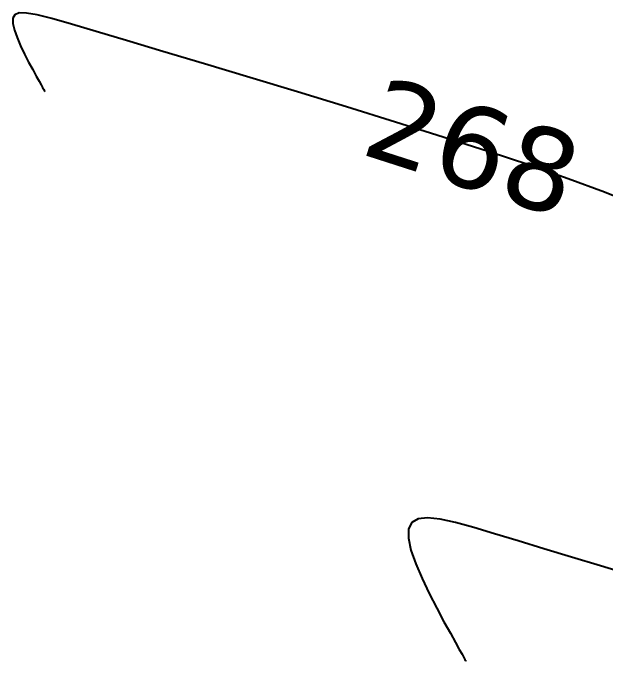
# Model space of a CAD drawing. Extents: x 524954 to 526204, y 9523489 to 9524010.
# Drawn here: x 525115.03 to 525125.76, y 9523657.8 to 9523669.56 of the extents above; entities that cross this region are included whole.
import ezdxf
from ezdxf.enums import TextEntityAlignment as Align

# ---------------------------------------------------------------- set-up
doc = ezdxf.new("R2010")
doc.units = 0
for name, color, linetype in [('CN_01_00', 3, 'Continuous'), ('CN_02_00', 4, 'Continuous'), ('Cotation Courbes de niveau', 7, 'Continuous')]:
    doc.layers.add(name, color=color, linetype=linetype)
doc.styles.add('Verdana 1.0', font='verdana.ttf', dxfattribs={"width": 0.99, "height": 1})

msp = doc.modelspace()

# ---------------------------------------------------------------- linework, layer by layer
at = {"layer": 'CN_01_00', "elevation": 267, "flags": 128}
msp.add_lwpolyline([(525126.221, 9523659.361), (525125.682, 9523659.524), (525125.156, 9523659.684), (525124.653, 9523659.837), (525124.185, 9523659.98), (525123.76, 9523660.11), (525123.381, 9523660.223), (525123.052, 9523660.312), (525122.773, 9523660.371), (525122.546, 9523660.395), (525122.373, 9523660.379), (525122.257, 9523660.315), (525122.198, 9523660.199), (525122.197, 9523660.028), (525122.244, 9523659.811), (525122.33, 9523659.563), (525122.444, 9523659.296), (525122.574, 9523659.023), (525122.711, 9523658.758), (525122.842, 9523658.514), (525122.958, 9523658.303), (525123.051, 9523658.137), (525123.12, 9523658.012), (525123.17, 9523657.923), (525123.203, 9523657.863), (525123.223, 9523657.826), (525123.233, 9523657.808), (525123.237, 9523657.801), (525123.238, 9523657.8)], dxfattribs=at)
at = {"layer": 'CN_02_00', "elevation": 268, "flags": 128}
msp.add_lwpolyline([(525126.382, 9523666.052), (525125.753, 9523666.306), (525125.097, 9523666.55), (525124.399, 9523666.793), (525123.646, 9523667.044), (525122.829, 9523667.306), (525121.964, 9523667.578), (525121.076, 9523667.852), (525120.187, 9523668.124), (525119.32, 9523668.386), (525118.499, 9523668.633), (525117.746, 9523668.858), (525117.085, 9523669.057), (525116.533, 9523669.223), (525116.086, 9523669.356), (525115.733, 9523669.455), (525115.464, 9523669.522), (525115.27, 9523669.556), (525115.138, 9523669.557), (525115.061, 9523669.526), (525115.026, 9523669.462), (525115.026, 9523669.367), (525115.052, 9523669.248), (525115.1, 9523669.11), (525115.163, 9523668.962), (525115.235, 9523668.811), (525115.31, 9523668.664), (525115.383, 9523668.529), (525115.447, 9523668.413), (525115.498, 9523668.321), (525115.537, 9523668.252), (525115.564, 9523668.202), (525115.583, 9523668.169), (525115.594, 9523668.149), (525115.6, 9523668.138), (525115.602, 9523668.135), (525115.602, 9523668.134)], dxfattribs=at)

# ---------------------------------------------------------------- texts
at = {"layer": 'Cotation Courbes de niveau', "style": 'Verdana 1.0', "width": 0.99}
msp.add_text('268', height=1.5, rotation=342.1751, dxfattribs=at).set_placement((525123.371, 9523667.132, 268), align=Align.MIDDLE_CENTER)

doc.saveas('drawing.dxf')
